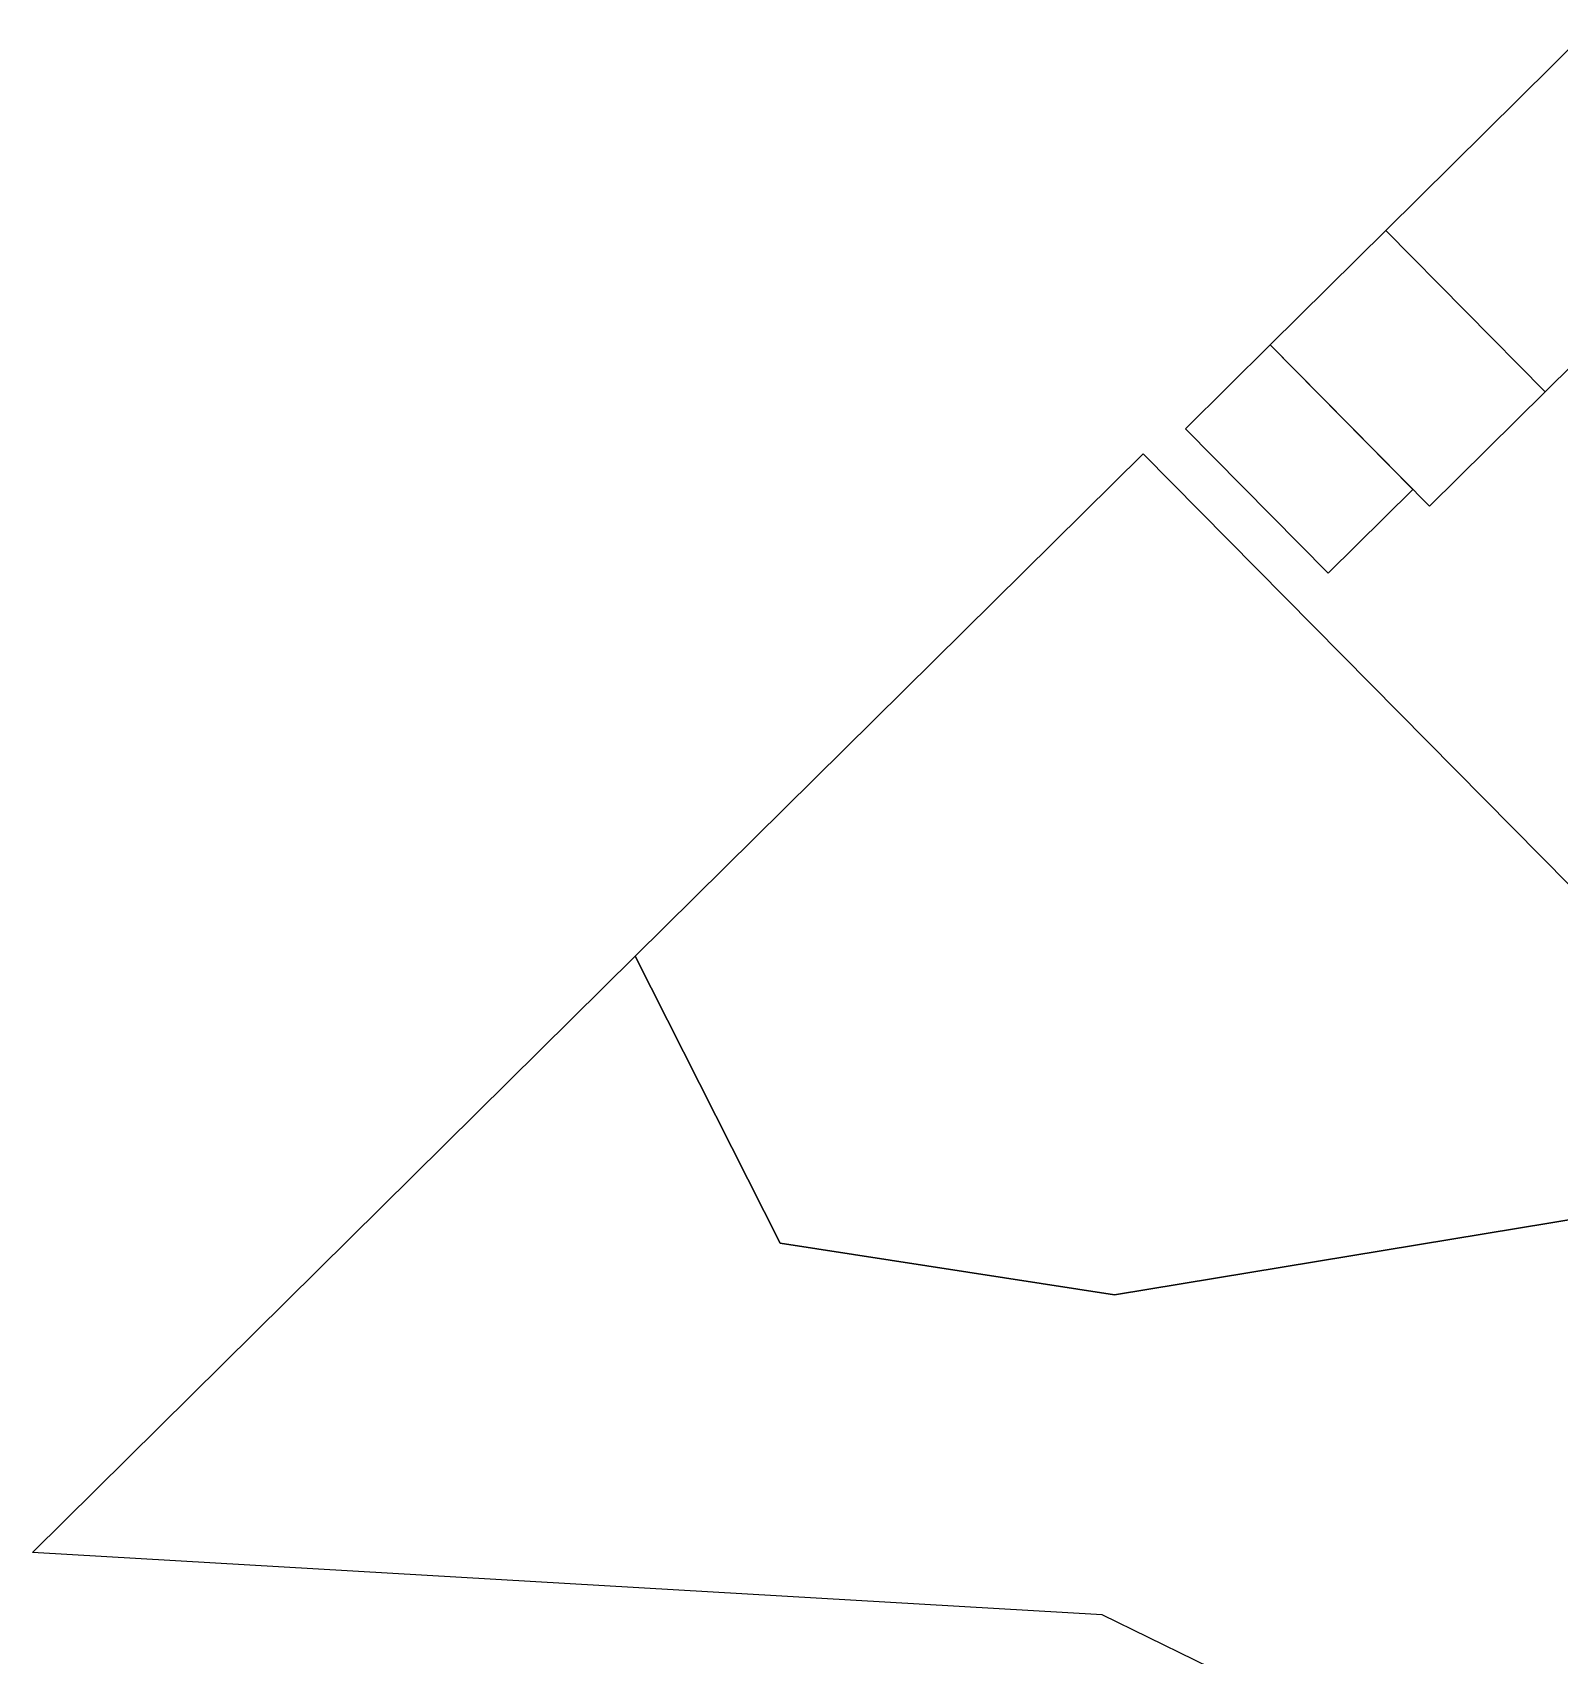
# Model space of a CAD drawing. Header units: metres. Extents: x 5590187 to 5598444, y 6961268 to 6971080.
# Drawn here: x 5594704 to 5595345, y 6969912 to 6970593 of the extents above; entities that cross this region are included whole.
import ezdxf

# ---------------------------------------------------------------- set-up
doc = ezdxf.new("R2010")
doc.units = ezdxf.units.M
doc.layers.add('zz_catastro_fontana', color=7, linetype='Continuous')

msp = doc.modelspace()

# ---------------------------------------------------------------- linework, layer by layer
at = {"layer": 'zz_catastro_fontana'}
for points in [[(5595272.37, 6970509.76), (5595356.48, 6970592.94), (5595423.45, 6970525.21), (5595339.34, 6970442.04), (5595272.37, 6970509.76)], [(5595223.82, 6970461.75), (5595272.37, 6970509.76), (5595339.34, 6970442.04), (5595290.79, 6970394.03), (5595223.82, 6970461.75)], [(5595188.27, 6970426.59), (5595223.82, 6970461.75), (5595283.8, 6970401.1), (5595248.24, 6970365.94), (5595188.27, 6970426.59)], [(5595468.98, 6970114.29), (5595158.48, 6970063.06), (5595018.14, 6970084.69), (5594957.22, 6970205.14), (5595170.53, 6970416.09), (5595468.98, 6970114.29)], [(5594957.22, 6970205.14), (5595018.14, 6970084.69), (5595158.48, 6970063.06), (5595468.98, 6970114.29), (5595719.19, 6969861.28), (5595616.74, 6969811.1), (5595478.57, 6969680.68), (5595381.75, 6969705.69), (5595270.11, 6969871.63), (5595153.34, 6969928.76), (5594704.09, 6969954.82), (5594957.22, 6970205.14)]]:
    msp.add_lwpolyline(points, close=True, dxfattribs=at)

doc.saveas('drawing.dxf')
